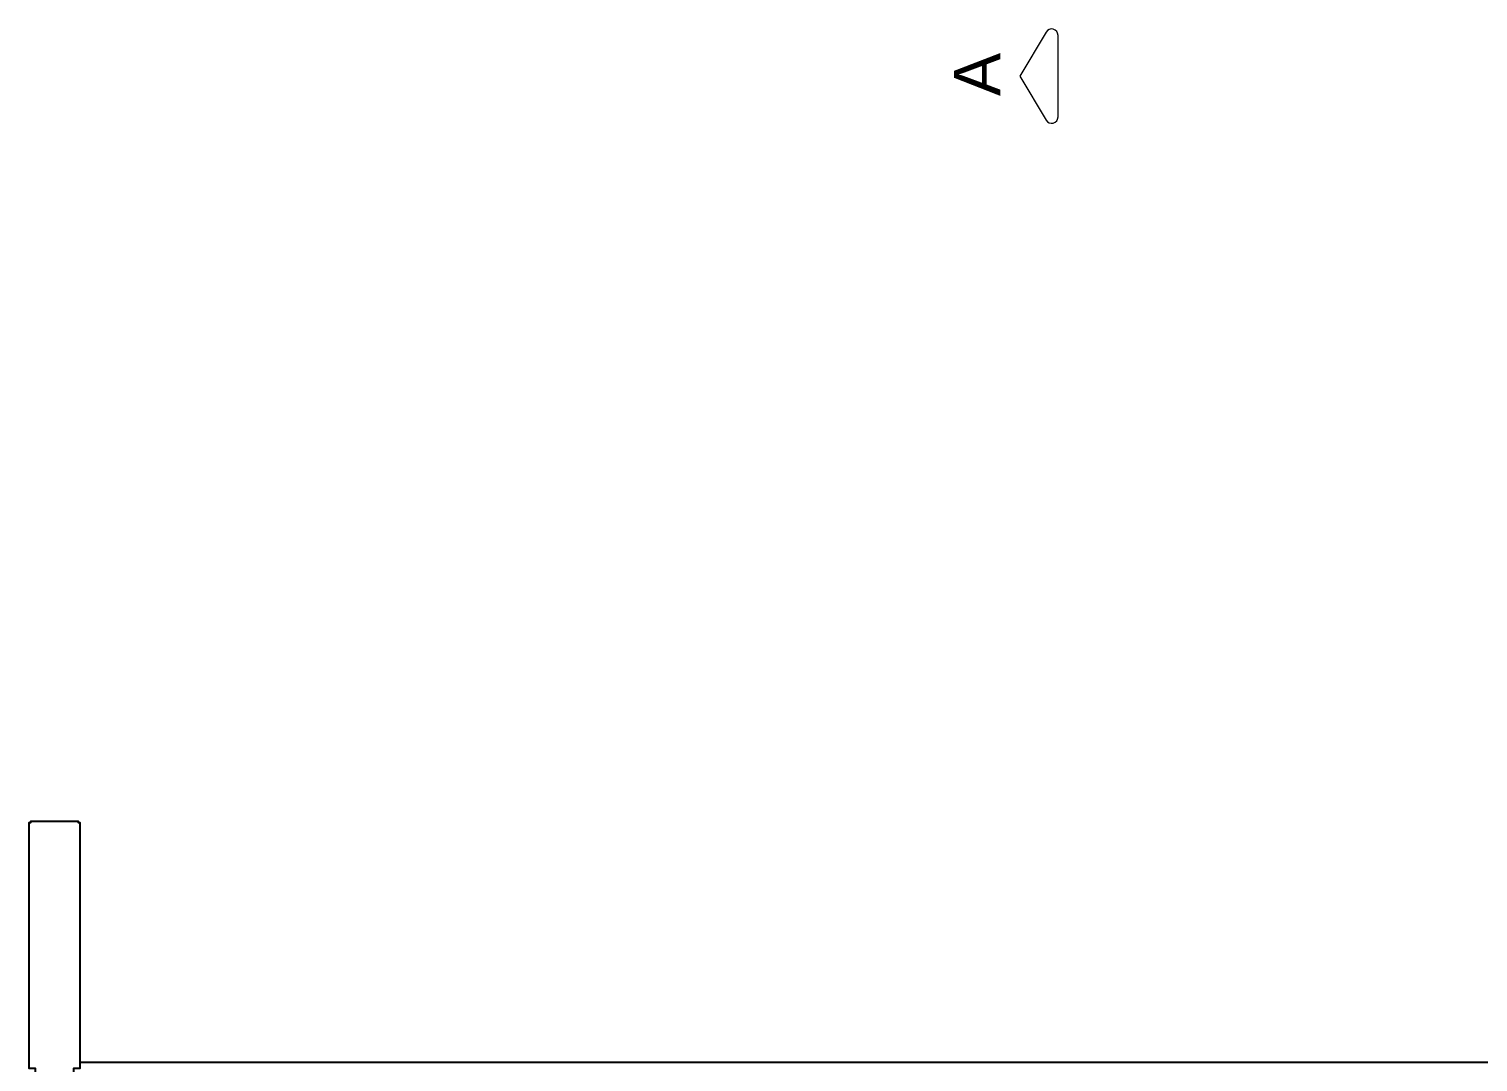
# Model space of a CAD drawing. Header units: metres. Extents: x -331 to 2982, y 362 to 2539.
# Drawn here: x 1073.57 to 1082.93, y 2340.03 to 2346.7 of the extents above; entities that cross this region are included whole.
import ezdxf
from ezdxf.enums import TextEntityAlignment as Align

# ---------------------------------------------------------------- set-up
doc = ezdxf.new("R2010")
doc.units = ezdxf.units.M
doc.linetypes.add('DASHDOT', pattern=[1, 0.5, -0.25, 0, -0.25])
doc.layers.get('0').update_dxf_attribs({"color": 251})
doc.layers.add('ALV', color=251, linetype='Continuous')
doc.layers.add('CX', color=251, linetype='Continuous')
doc.layers.add('Det_Lcorte', color=251, linetype='Continuous', lineweight=20)
doc.layers.add('LCorte', color=251, linetype='Continuous', lineweight=20)
doc.styles.add('ARIAL', font='arial.ttf')

# ---------------------------------------------------------------- blocks, each defined once
blk = doc.blocks.new('tttttttttttttt6')
at = {"layer": 'ALV', "color": 251}
blk.add_lwpolyline([(1296.7272, 2369.3971), (1296.7272, 2371.3762), (1296.7672, 2371.3762), (1296.7672, 2372.9612), (1296.7572, 2372.9612), (1296.7572, 2372.9712), (1296.4472, 2372.9712), (1296.4472, 2372.9612), (1296.4372, 2372.9612), (1296.4372, 2371.3762), (1296.4772, 2371.3762), (1296.4772, 2369.3971)], dxfattribs=at)
at = {"layer": 'CX', "color": 251}
blk.add_line((1296.7672, 2371.4162), (1307.5022, 2371.4162), dxfattribs=at)
at = {"layer": 'LCorte', "color": 251}
blk.add_lwpolyline([(1302.8361, 2377.7879), (1303.0071, 2377.503, 0.760667), (1303.0837, 2377.5242), (1303.0837, 2378.0516, 0.760667), (1303.0071, 2378.0728), (1302.8361, 2377.7879)], format="xyb", dxfattribs=at)
at = {"layer": 'Det_Lcorte', "color": 251, "linetype": 'DASHDOT', "ltscale": 0.0075, "transparency": 33554534, "style": 'ARIAL'}
for tag, p in [('A', (1214.3221, 2339.7973)), ('C', (1271.1112, 2339.7973)), ('B', (1234.7042, 2339.7973)), ('A', (1214.3221, 2336.9463)), ('B', (1234.7042, 2336.9463)), ('C', (1271.1112, 2336.9463))]:
    blk.add_attdef(tag, text='', height=0.225, rotation=270, dxfattribs=at).set_placement(p, align=Align.MIDDLE_CENTER)
at = {"layer": 'LCorte', "color": 251, "style": 'ARIAL'}
for tag, p in [('A', (1275.3241, 2379.6973)), ('B', (1302.5617, 2377.7988)), ('A', (1275.3231, 2282.3686)), ('B', (1302.5617, 2282.3686))]:
    blk.add_attdef(tag, text='', height=0.3, rotation=90, dxfattribs=at).set_placement(p, align=Align.MIDDLE_CENTER)
for tag, p in [('F', (1198.7585, 2341.9841)), ('F', (1330.4237, 2341.9841)), ('F', (1330.4237, 2341.9841)), ('E', (1198.7585, 2326.0996)), ('E', (1330.4237, 2326.0996)), ('D', (1198.7004, 2316.7091)), ('D', (1330.4237, 2316.7068)), ('C', (1198.7585, 2306.9512)), ('C', (1330.4237, 2306.9512))]:
    blk.add_attdef(tag, text='', height=0.3, dxfattribs=at).set_placement(p, align=Align.MIDDLE_CENTER)

msp = doc.modelspace()

# ---------------------------------------------------------------- block references
at = {"color": 1, "linetype": 'Continuous', "lineweight": 15}
ref = msp.add_blockref('tttttttttttttt6', (-222.865, -31.3905), dxfattribs=at)
ref.add_attrib('B', 'A', dxfattribs={"layer": 'LCorte', "color": 251, "height": 0.3, "rotation": 90, "style": 'ARIAL'}).set_placement((1079.6966, 2346.4083), align=Align.MIDDLE_CENTER)

doc.saveas('drawing.dxf')
